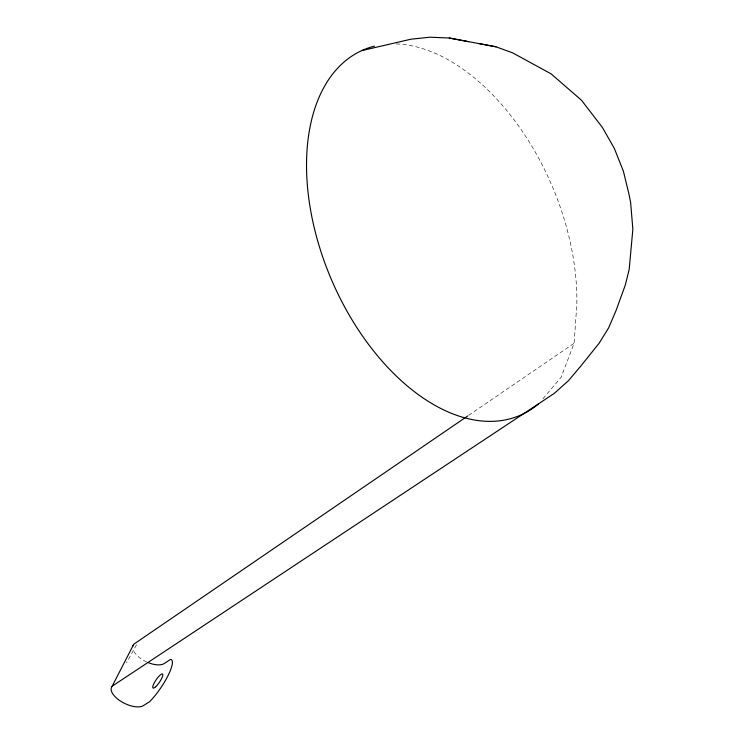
<?xml version="1.0" encoding="UTF-8"?>
<svg xmlns="http://www.w3.org/2000/svg" width="744" height="744" viewBox="0 0 744 744"><rect width="100%" height="100%" fill="white"/><g stroke="black" fill="none" stroke-linecap="round" stroke-linejoin="round"><path stroke-width="0.56" stroke-dasharray="3.72 2.79" d="M542.925 398.747L561.143 377.227L574.108 343.272L576.832 304.408A198.825 119.849 66.8 0 0 394.85 43.905M136.552 644.695L126.508 662.802M468.636 415.347L574.108 343.272M146.652 661.955A18.386 8.984 26.3 0 1 133.009 649.428"/><path stroke-width="1.12" d="M111.963 686.554L133.576 644.602M467.678 416.008L135.538 643.011A18.386 8.984 26.3 0 0 132.878 646.006M148.391 662.699A18.386 8.984 26.3 0 0 163.596 663.918L170.553 659.398A29.007 7.003 -55.9 0 1 168.163 675.366A29.007 7.003 -55.9 0 1 149.6 701.713L142.662 706.037A18.739 8.742 26.2 0 1 118.826 699.927A18.739 8.742 26.2 0 1 113.916 685.029L554.224 393.427L568.5 380.63L581.157 365.63L599.125 343.226L608.648 327.834L615.93 310.862L625.323 285.017L629.164 269.542L632.856 229.236L630.624 202.489L629.015 194.333L623.388 171.185L614.339 148.428L602.408 127.447L581.483 100.235L551.053 73.833L512.644 52.861L495.969 46.807L478.773 43.533M361.621 50.648L410.995 39.2L429.92 37.2L449.218 38.009L495.969 46.807M449.218 38.009L468.627 41.692M538.554 403.908A198.825 119.849 66.8 0 1 334.865 287.351A198.825 119.849 66.8 0 1 374.446 46.156M155.682 686.759A8.519 2.065 -55.9 0 0 162.824 674.464A8.519 2.065 -55.9 0 0 154.836 681.839A8.519 2.065 -55.9 0 0 155.682 686.759"/></g></svg>
